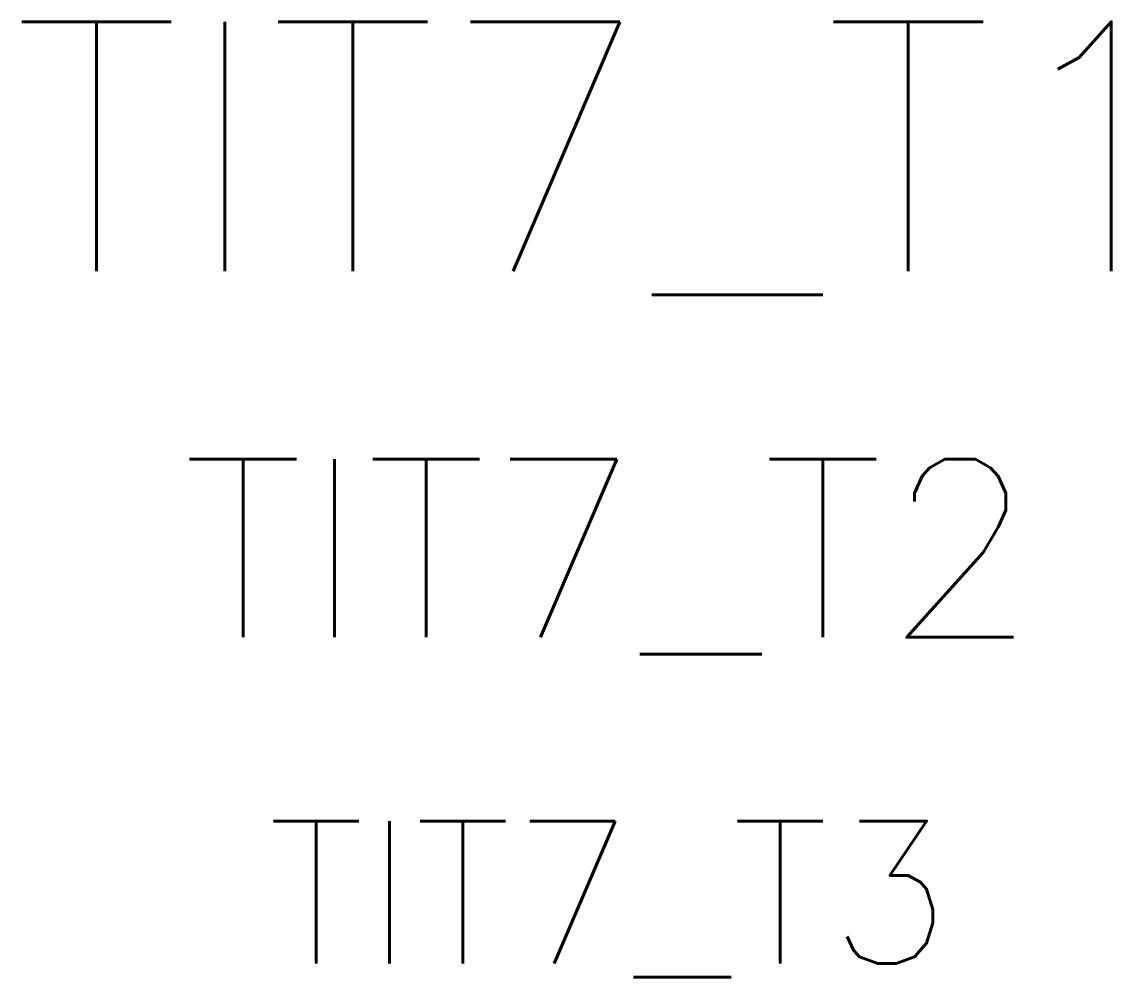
# Model space of a CAD drawing. Header units: millimetres. Extents: x 8.41 to 9.94, y -3.38 to -2.04.
import ezdxf
from ezdxf.enums import TextEntityAlignment as Align

# ---------------------------------------------------------------- set-up
doc = ezdxf.new("R2010")
doc.units = ezdxf.units.MM
doc.header["$LTSCALE"] = 10
doc.styles.add('r100', font='romans.shx')
doc.styles.add('r140', font='romans.shx')
doc.styles.add('r80', font='romans.shx')

msp = doc.modelspace()

# ---------------------------------------------------------------- texts
at = {"color": 5, "style": 'r140'}
msp.add_attdef('TIT7_T1', text='', height=0.35, dxfattribs=at).set_placement((9.2381, -2.3884), align=Align.CENTER)
at = {"color": 3, "style": 'r100'}
msp.add_attdef('TIT7_T2', text='', height=0.25, dxfattribs=at).set_placement((9.2381, -2.9024), align=Align.CENTER)
at = {"color": 2, "style": 'r80'}
msp.add_attdef('TIT7_T3', text='', height=0.2, dxfattribs=at).set_placement((9.2381, -3.3605), align=Align.CENTER)

doc.saveas('drawing.dxf')
